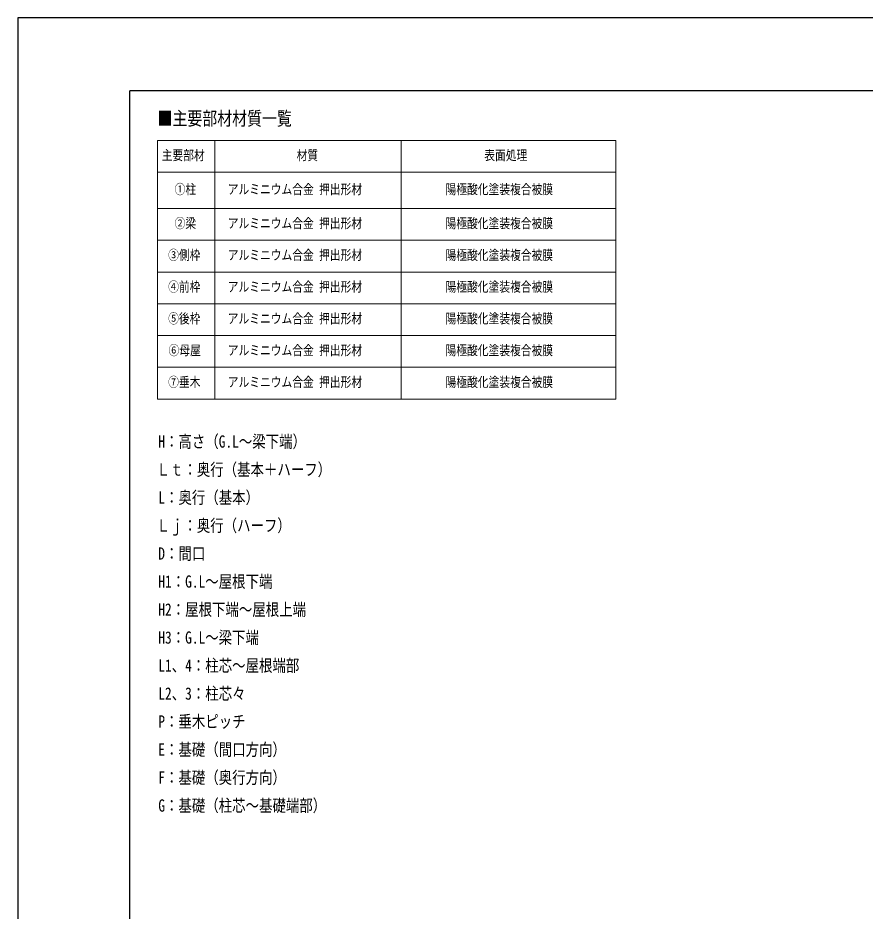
# Model space of a CAD drawing. Units: millimetres, scale not verified. Extents: x -10512 to 10512, y -7425 to 7425.
# Drawn here: x -10512 to -4836, y 1444 to 7425 of the extents above; entities that cross this region are included whole.
import ezdxf
from ezdxf.enums import TextEntityAlignment as Align

# ---------------------------------------------------------------- set-up
doc = ezdxf.new("R2010")
doc.units = ezdxf.units.MM
doc.header["$LTSCALE"] = 30
doc.layers.add('0-1_TABLE1', color=7, linetype='Continuous', lineweight=18)
doc.layers.add('0-2_USER1', color=3, linetype='Continuous')
doc.layers.add('0-7_YKK_ZWAK', color=7, linetype='Continuous')
doc.styles.add('ＭＳ ゴシック', font='')
doc.styles.get('ＭＳ ゴシック').set_extended_font_data('MS Gothic')

msp = doc.modelspace()

# ---------------------------------------------------------------- linework, layer by layer
at = {"layer": '0-1_TABLE1'}
for p, q in [((-9577.4, 6603.89), (-6505.33, 6603.89)), ((-9577.4, 6603.89), (-9577.4, 4872.52)), ((-9193.3, 6603.89), (-9193.3, 4872.52)), ((-7943.49, 6603.89), (-7943.49, 4872.52)), ((-6505.33, 6603.89), (-6505.33, 4872.52)), ((-9577.4, 6391.27), (-6505.33, 6391.27)), ((-9577.4, 6148.27), (-6505.33, 6148.27)), ((-9577.4, 5935.64), (-6505.33, 5935.64)), ((-9577.4, 5723.02), (-6505.33, 5723.02)), ((-9577.4, 5510.39), (-6505.33, 5510.39)), ((-9577.4, 5297.77), (-6505.33, 5297.77)), ((-9577.4, 5085.14), (-6505.33, 5085.14)), ((-9577.4, 4872.52), (-6505.33, 4872.52))]:
    msp.add_line(p, q, dxfattribs=at)
at = {"layer": '0-7_YKK_ZWAK'}
for p in [(9737.55, 6937.5), (-9762.45, -6312.5)]:
    msp.add_line(p, (-9762.45, 6937.5), dxfattribs=at)
msp.add_lwpolyline([(-10512.5, -7425), (10512.5, -7425), (10512.5, 7425), (-10512.5, 7425)], close=True, dxfattribs=at)

# ---------------------------------------------------------------- texts
at = {"layer": '0-1_TABLE1', "style": 'ＭＳ ゴシック', "width": 0.8}
for s, p in [('主要部材', (-9548.55, 6452.58)), ('材質', (-8645.19, 6452.58)), ('表面処理', (-7387.61, 6452.58)), ('①柱', (-9462.15, 6224.77)), ('アルミニウム合金 押出形材', (-9105.99, 6224.77)), ('陽極酸化塗装複合被膜', (-7646.81, 6224.77)), ('②梁', (-9462.15, 5996.95)), ('アルミニウム合金 押出形材', (-9105.99, 5996.95)), ('陽極酸化塗装複合被膜', (-7646.81, 5996.95)), ('③側枠', (-9505.35, 5784.33)), ('アルミニウム合金 押出形材', (-9105.99, 5784.33)), ('陽極酸化塗装複合被膜', (-7646.81, 5784.33)), ('④前枠', (-9505.35, 5571.7)), ('アルミニウム合金 押出形材', (-9105.99, 5571.7)), ('陽極酸化塗装複合被膜', (-7646.81, 5571.7)), ('⑤後枠', (-9505.35, 5359.08)), ('アルミニウム合金 押出形材', (-9105.99, 5359.08)), ('陽極酸化塗装複合被膜', (-7646.81, 5359.08)), ('⑥母屋', (-9502.95, 5146.45)), ('アルミニウム合金 押出形材', (-9105.99, 5146.45)), ('陽極酸化塗装複合被膜', (-7646.81, 5146.45)), ('⑦垂木', (-9505.35, 4933.83)), ('アルミニウム合金 押出形材', (-9105.99, 4933.83)), ('陽極酸化塗装複合被膜', (-7646.81, 4933.83))]:
    msp.add_text(s, height=65.98, dxfattribs=at).set_placement(p, align=Align.BOTTOM_LEFT)
at = {"layer": '0-2_USER1', "style": 'ＭＳ ゴシック', "width": 0.8}
for s, height, p in [('■主要部材材質一覧', 91.64, (-9576.74, 6678.1)), ('H：高さ（G.L～梁下端）', 82.48, (-9571.59, 4522.32)), ('Ｌｔ：奥行（基本＋ハーフ）', 82.48, (-9583.59, 4334.82)), ('L：奥行（基本）', 82.48, (-9571.59, 4147.32)), ('Ｌｊ：奥行（ハーフ）', 82.48, (-9583.59, 3959.82)), ('D：間口', 82.48, (-9571.59, 3772.32)), ('H1：G.L～屋根下端', 82.48, (-9571.59, 3584.82)), ('H2：屋根下端～屋根上端', 82.48, (-9571.59, 3397.32)), ('H3：G.L～梁下端', 82.48, (-9571.59, 3209.82)), ('L1、4：柱芯～屋根端部', 82.48, (-9571.59, 3022.32)), ('L2、3：柱芯々', 82.48, (-9571.59, 2834.82)), ('P：垂木ピッチ', 82.48, (-9571.59, 2647.32)), ('E：基礎（間口方向）', 82.48, (-9571.59, 2459.82)), ('F：基礎（奥行方向）', 82.48, (-9571.59, 2272.32)), ('G：基礎（柱芯～基礎端部）', 82.48, (-9571.59, 2084.82))]:
    msp.add_text(s, height=height, dxfattribs=at).set_placement(p, align=Align.BOTTOM_LEFT)

doc.saveas('drawing.dxf')
